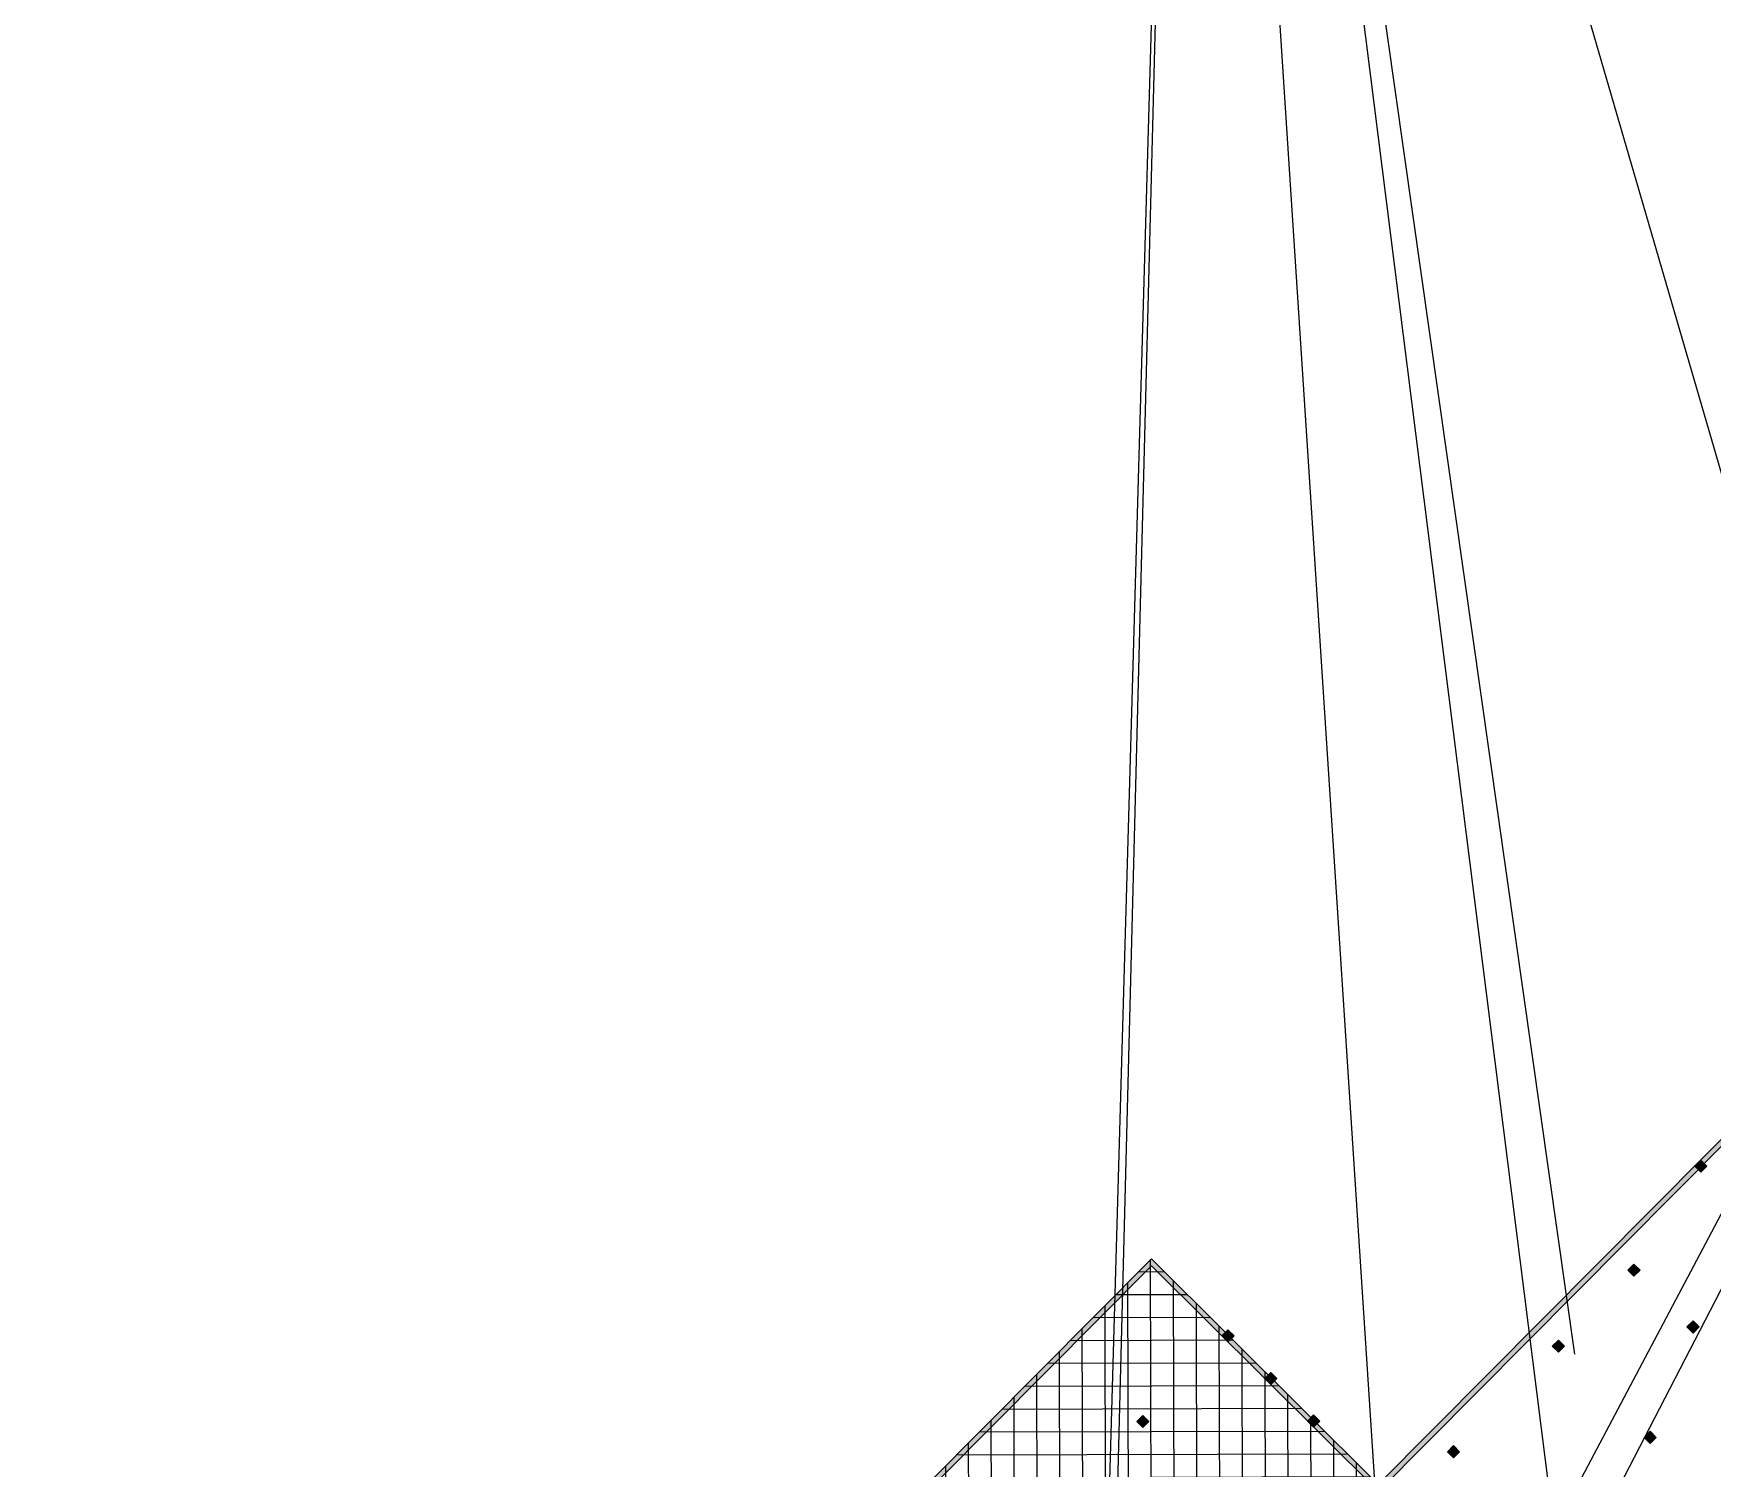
# Model space of a CAD drawing. Extents: x 517381295 to 519272522, y 3499086963 to 3500603577.
# Drawn here: x 518369837 to 518486592, y 3500334974 to 3500434706 of the extents above; entities that cross this region are included whole.
import ezdxf

# ---------------------------------------------------------------- set-up
doc = ezdxf.new("R2010")
doc.units = 0
doc.header["$LTSCALE"] = 1000
doc.header["$MEASUREMENT"] = 0
doc.layers.get('0').update_dxf_attribs({"linetype": 'CONTINUOUS'})
doc.layers.get('DEFPOINTS').update_dxf_attribs({"color": 8, "linetype": 'CONTINUOUS'})
for name, color, linetype in [('C-XREF-EXT', 7, 'CONTINUOUS'), ('COLUMN', 50, 'CONTINUOUS'), ('PUB_HATCH', 8, 'CONTINUOUS'), ('S_WALL', 2, 'CONTINUOUS'), ('S_WALL_HACH', 30, 'CONTINUOUS')]:
    doc.layers.add(name, color=color, linetype=linetype)
doc.layers.add('修改圈注', color=2, linetype='CONTINUOUS', plot=False)

# ---------------------------------------------------------------- blocks, each defined once
blk = doc.blocks.new('_FZH')
blk.add_lwpolyline([(-0.5, -0.5), (0.5, -0.5), (0.5, 0.5), (-0.5, 0.5)], close=True)
at = {"layer": 'PUB_HATCH'}
blk.add_solid([(-0.5, -0.5), (0.5, -0.5), (-0.5, 0.5), (0.5, 0.5)], dxfattribs=at)
blk = doc.blocks.new('5567657')
at = {"layer": 'DEFPOINTS', "color": 3}
for p, q in [((-468136, -401817), (-467536, -402417)), ((-468136, -402417), (-467536, -401817))]:
    blk.add_line(p, q, dxfattribs=at)
at = {"layer": 'COLUMN', "xscale": 600.0000004244503, "yscale": 599.9999994146638, "zscale": 599.9999994146638, "rotation": 359.9999999832802}
blk.add_blockref('_FZH', (-467836, -402117), dxfattribs=at)
blk = doc.blocks.new('rgsgdr')
for p in [(-1789772, -838498), (-1781372, -838498), (-1781372, -842698), (-1781372, -846898), (-1749822, -853498), (-1776022, -855298), (-1765672, -855298), (-1758222, -855298), (-1758122, -860998), (-1765672, -864298)]:
    blk.add_blockref('5567657', p)
blk = doc.blocks.new('A$C381D5761')
at = {"layer": 'S_WALL_HACH'}
h = blk.add_hatch(color=256, dxfattribs=at)
h.dxf.hatch_style = 1
h.paths.add_polyline_path([(182004, 143013), (173598, 143013), (173598, 154113), (124948, 154113), (124948, 176363), (15398, 176363), (15398, 154663), (17498, 154663), (17498, 139463), (92198, 139463), (92198, 100013), (9048, 100013), (9048, 12046), (12297, 8863), (125098, 8863), (125098, 8513), (12154, 8513), (8698, 11899), (8698, 100363), (91848, 100363), (91848, 139113), (17148, 139113), (17148, 154313), (15048, 154313), (15048, 176713), (125298, 176713), (125298, 154463), (173948, 154463), (173948, 143363), (182086, 143363)])
edge = h.paths.add_edge_path()
edge.add_line((181453, 140663), (173948, 140663))
edge.add_line((173948, 140663), (173948, 135263))
edge.add_line((173948, 135263), (170398, 135263))
edge.add_line((170398, 135263), (170398, 13813))
edge.add_line((170398, 13813), (137673, 13813))
edge.add_arc((127148, 21613), 13100, -90.00003, -36.54257, ccw=False)
edge.add_line((127148, 8513), (125098, 8513))
edge.add_line((125098, 8513), (125098, 8863))
edge.add_line((125098, 8863), (127148, 8863))
edge.add_arc((127148, 21613), 12750, 269.99999, 324.24542)
edge.add_line((137495, 14163), (170048, 14163))
edge.add_line((170048, 14163), (170048, 135613))
edge.add_line((170048, 135613), (173598, 135613))
edge.add_line((173598, 135613), (173598, 141013))
edge.add_line((173598, 141013), (181535, 141013))
edge.add_line((181535, 141013), (181453, 140663))
at = {"layer": 'S_WALL'}
for points in [[(173598, 154113), (124948, 154113), (124948, 176363), (15398, 176363), (15398, 154663), (17498, 154663), (17498, 139463), (92198, 139463), (92198, 100013), (9048, 100013), (9048, 12046)], [(8698, 11899), (8698, 100363), (91848, 100363), (91848, 139113), (17148, 139113), (17148, 154313), (15048, 154313), (15048, 176713), (125298, 176713), (125298, 154463), (173948, 154463)]]:
    blk.add_lwpolyline(points, dxfattribs=at)

msp = doc.modelspace()

# ---------------------------------------------------------------- hatches: boundary and pattern name
at = {"layer": 'C-XREF-EXT'}
h = msp.add_hatch(dxfattribs=at)
h.set_pattern_fill('ANSI37', color=8, scale=1000)
h.set_pattern_definition([(90.1573, (518484584.2, 3500148725.2), (-1587.494, -4.358), []), (180.1573, (518484584.2, 3500148725.2), (4.358, -1587.494), [])])
h.paths.add_polyline_path([(518432843.4, 3500334729.6), (518369837.2, 3500271376.5), (518385719.8, 3500255580.8), (518387200.7, 3500257069.8), (518397978.2, 3500246351.3), (518450653.8, 3500299317), (518459126.9, 3500290890.3), (518471008.9, 3500302837.7), (518468314.6, 3500305517.4), (518474199.7, 3500311377.8), (518458146.7, 3500327342.9), (518463854.8, 3500333082.4), (518463357.7, 3500333858.8), (518447581.4, 3500349548.7)])

# ---------------------------------------------------------------- linework, layer by layer
at = {"layer": '修改圈注', "color": 5}
msp.add_lwpolyline([(518480118.8, 3500333749.9), (518606191.4, 3500577446.4), (518473284.4, 3500326394.9)], dxfattribs=at)
at = {"layer": '修改圈注', "color": 1}
for points in [[(518441006.2, 3500205451.3), (518450313.1, 3500530823.1)], [(518445008.7, 3500324864.7), (518450313.1, 3500530823.1)], [(518471641.6, 3500202851.9), (518450313.1, 3500530823.1)], [(518486273.2, 3500246175.4), (518450313.1, 3500530823.1)], [(518503969, 3500346709.5), (518450313.1, 3500530823.1)], [(518477022.5, 3500342919.1), (518450313.1, 3500530823.1)]]:
    msp.add_lwpolyline(points, dxfattribs=at)

# ---------------------------------------------------------------- block references
at = {"layer": 'C-XREF-EXT', "rotation": 45.15729226620189}
for name, p in [('A$C381D5761', (518484523.2, 3500136095.5)), ('rgsgdr', (519159305.2, 3502813814.8))]:
    msp.add_blockref(name, p, dxfattribs=at)

doc.saveas('drawing.dxf')
